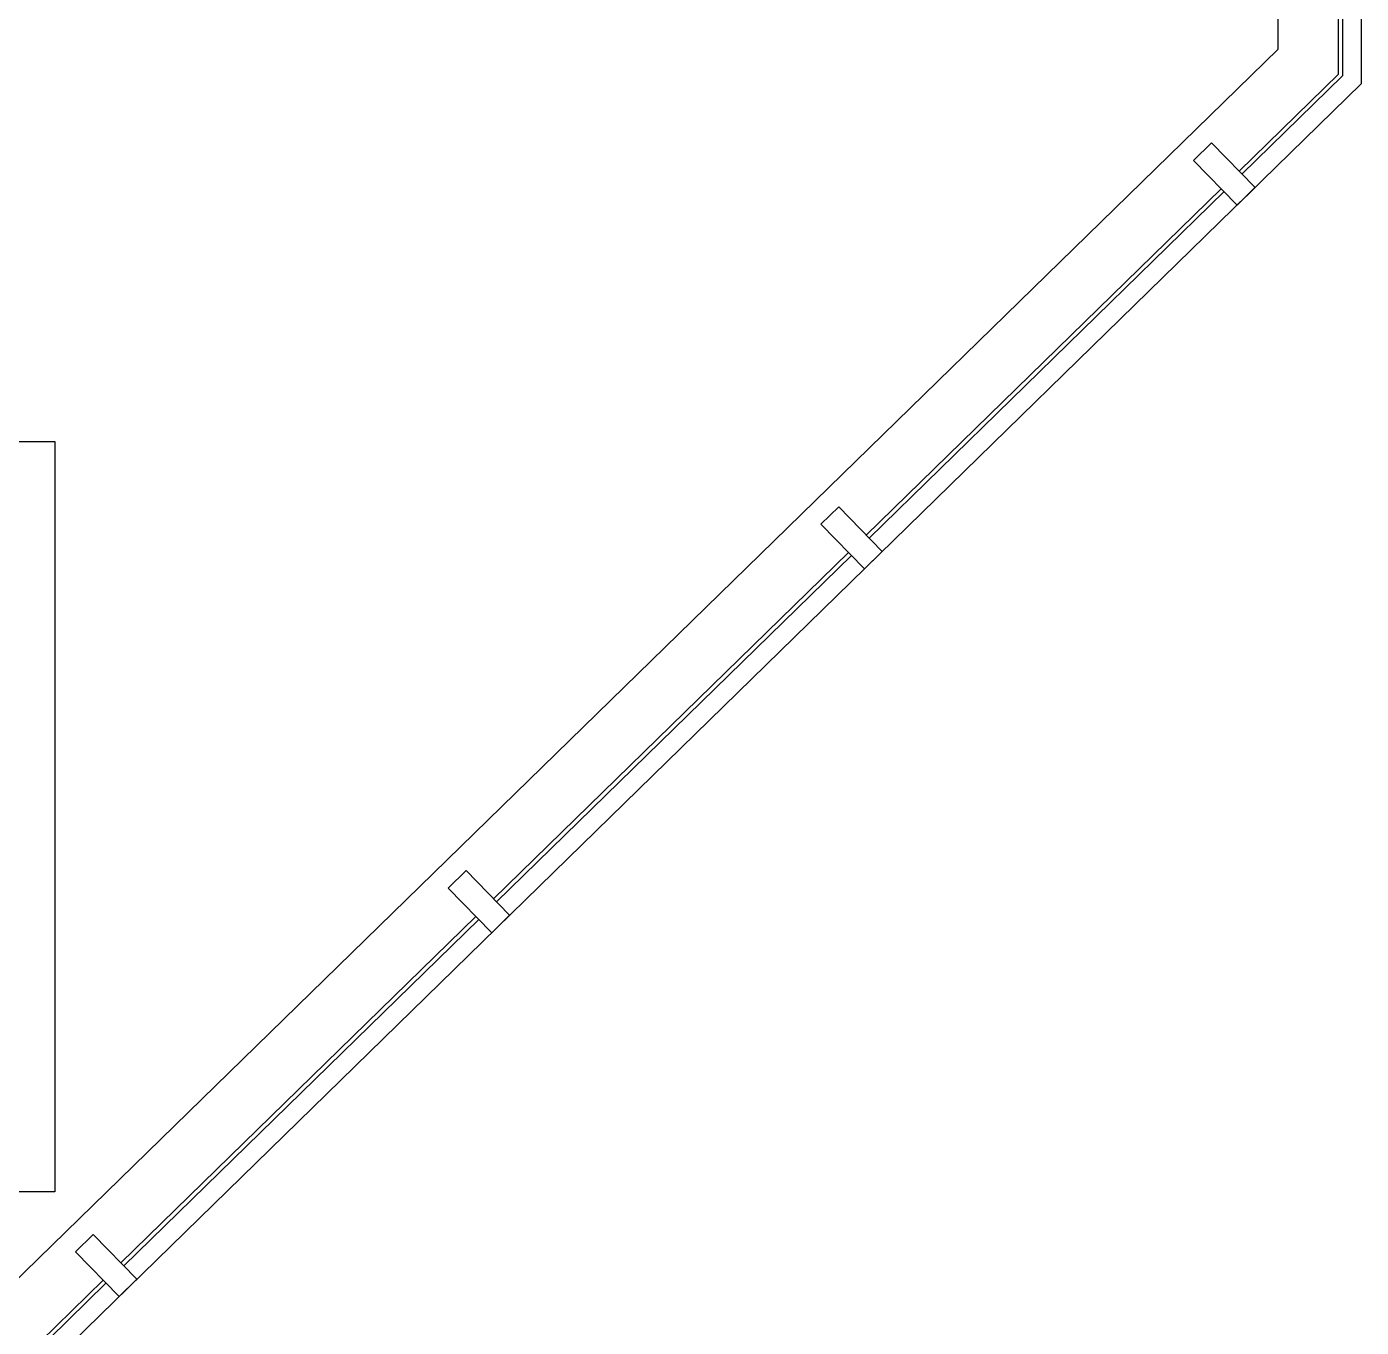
# Model space of a CAD drawing. Extents: x 11477420 to 23072185, y -28506554 to -14238804.
# Drawn here: x 11500470 to 11503674, y -14322554 to -14319433 of the extents above; entities that cross this region are included whole.
import ezdxf

# ---------------------------------------------------------------- set-up
doc = ezdxf.new("R2010")
doc.units = 0
doc.header["$LTSCALE"] = 50
doc.header["$MEASUREMENT"] = 0
doc.layers.get('0').update_dxf_attribs({"linetype": 'CONTINUOUS'})
doc.layers.add('3 가구-붙박이', color=6, linetype='CONTINUOUS')
doc.layers.add('C-WIN', color=4, linetype='CONTINUOUS')

# ---------------------------------------------------------------- blocks, each defined once
blk = doc.blocks.new('flooor')
at = {"layer": 'C-WIN', "ltscale": 30}
for p, q in [((11512334.8, -14185255.4), (11512334.8, -14179836.8)), ((11512534.8, -14179836.8), (11512534.8, -14185338.2)), ((11512334.8, -14185255.4), (11509215.4, -14188296.8)), ((11512241.2, -14185547.9), (11512479.8, -14185315.1)), ((11512489.8, -14185319.3), (11512248.2, -14185555)), ((11512534.8, -14185338.2), (11509298.2, -14188496.8)), ((11511346.6, -14186420.9), (11512198.3, -14185589.8)), ((11512205.3, -14185596.9), (11511353.6, -14186428.1)), ((11510452, -14187293.9), (11511303.7, -14186462.8)), ((11511310.7, -14186470), (11510459, -14187301.1)), ((11509557.4, -14188167), (11510409.1, -14187335.9)), ((11510416.1, -14187343), (11509564.4, -14188174.1)), ((11509275.8, -14188441.8), (11509514.5, -14188208.9)), ((11509521.5, -14188216), (11509279.9, -14188451.8))]:
    blk.add_line(p, q, dxfattribs=at)
for points in [[(11512479.8, -14185315.1), (11512479.8, -14184371.1)], [(11512489.8, -14184371.1), (11512489.8, -14185319.3)]]:
    blk.add_lwpolyline(points, dxfattribs=at)
for points in [[(11512236.7, -14185629.1), (11512279.6, -14185587.2), (11512174.9, -14185479.9), (11512131.9, -14185521.8)], [(11511342.1, -14186502.2), (11511385, -14186460.3), (11511280.3, -14186352.9), (11511237.3, -14186394.8)], [(11510447.5, -14187375.2), (11510490.4, -14187333.3), (11510385.7, -14187226), (11510342.7, -14187267.9)], [(11509552.9, -14188248.3), (11509595.8, -14188206.3), (11509491.1, -14188099), (11509448.1, -14188140.9)]]:
    blk.add_lwpolyline(points, close=True, dxfattribs=at)
blk = doc.blocks.new('flooor2')
at = {"layer": '3 가구-붙박이', "color": 8, "ltscale": 30}
for p, q in [((11534238.1, -14281299.4), (11534938.1, -14281299.4)), ((11534938.1, -14281299.4), (11534938.1, -14283099.4)), ((11534938.1, -14283099.4), (11534238.1, -14283099.4))]:
    blk.add_line(p, q, dxfattribs=at)
blk.add_blockref('flooor', (25539.3, -95102.6))

msp = doc.modelspace()

# ---------------------------------------------------------------- block references
msp.add_blockref('flooor2', (-34400, -39129.5))

doc.saveas('drawing.dxf')
